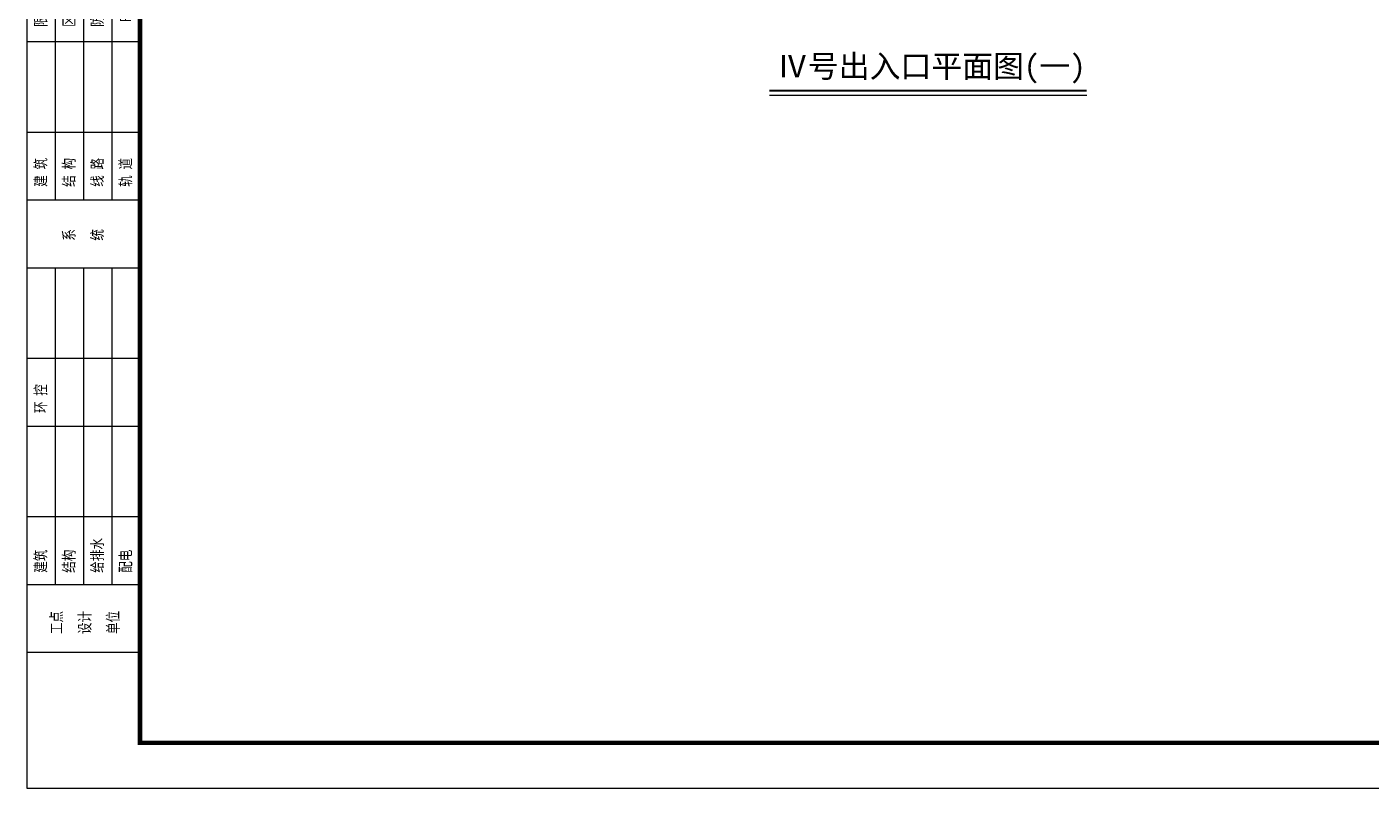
# Model space of a CAD drawing. Extents: x 4 to 13611208, y -605838 to 574722.
# Drawn here: x 13178590 to 13208290, y 405585 to 422413 of the extents above; entities that cross this region are included whole.
import ezdxf
from ezdxf.enums import TextEntityAlignment as Align

# ---------------------------------------------------------------- set-up
doc = ezdxf.new("R2010")
doc.units = 0
doc.header["$LTSCALE"] = 1000
doc.header["$MEASUREMENT"] = 0
doc.layers.add('0标记', color=1, linetype='Continuous', plot=False)
doc.layers.add('图框', color=7, linetype='Continuous')
doc.styles.add('宋体', font='')
doc.styles.add('宋体1', font='', dxfattribs={"width": 0.8})
doc.styles.get('宋体').set_extended_font_data('SimSun')
doc.styles.get('宋体1').set_extended_font_data('SimSun')

# ---------------------------------------------------------------- blocks, each defined once
blk = doc.blocks.new('hql')
at = {"color": 7}
for p, q in [((0, 41000), (2500, 41000)), ((625, 41000), (625, 13000)), ((1250, 41000), (1250, 13000)), ((1875, 41000), (1875, 13000)), ((0, 39000), (2500, 39000)), ((0, 37500), (2500, 37500)), ((0, 35500), (2500, 35500)), ((0, 34000), (2500, 34000)), ((0, 32000), (2500, 32000)), ((0, 30500), (2500, 30500)), ((0, 28500), (2500, 28500)), ((0, 27000), (2500, 27000)), ((0, 25000), (2500, 25000)), ((0, 23500), (2500, 23500)), ((0, 21500), (2500, 21500)), ((0, 20000), (2500, 20000)), ((0, 18000), (2500, 18000)), ((0, 16500), (2500, 16500)), ((0, 14500), (2500, 14500)), ((0, 13000), (2500, 13000)), ((0, 11500), (2500, 11500)), ((625, 11500), (625, 4500)), ((1250, 11500), (1250, 4500)), ((1875, 11500), (1875, 4500)), ((0, 9500), (2500, 9500)), ((0, 8000), (2500, 8000)), ((0, 6000), (2500, 6000)), ((0, 4500), (2500, 4500)), ((0, 3000), (2500, 3000))]:
    blk.add_line(p, q, dxfattribs=at)
at = {"color": 7, "style": '宋体1', "width": 0.75}
for s, p in [('隧道通风', (429, 37542)), ('控制中心', (1054, 37542)), ('地质', (1679, 37542)), ('EMCS', (2304, 37542)), ('气体灭火', (1054, 34042)), ('防淹门', (1679, 34042)), ('门禁', (429, 34042)), ('AFC', (2304, 34042)), ('集中供冷', (429, 30542)), ('主控系统', (1054, 30542)), ('车辆段', (2304, 30542)), ('人防', (1679, 30542)), ('电扶梯', (2304, 27042)), ('通信', (429, 27042)), ('信号', (1054, 27042)), ('防灾', (1679, 27042)), ('供电系统', (1054, 23542)), ('主变电站', (1679, 23542)), ('低压配电', (2304, 23542)), ('给排水', (429, 23542)), ('通风空调', (2304, 20042)), ('接地', (429, 20042)), ('接触网', (1054, 20042)), ('屏蔽门', (1679, 20042)), ('限 界', (429, 16825)), ('区 间', (1054, 16825)), ('防 水', (1679, 16825)), ('FAS', (2304, 16930)), ('建 筑', (429, 13289)), ('结 构', (1054, 13289)), ('线 路', (1679, 13289)), ('轨 道', (2304, 13289)), ('系', (1054, 12099)), ('统', (1679, 12099)), ('环 控', (429, 8289)), ('给排水', (1679, 4758)), ('建筑', (429, 4758)), ('结构', (1054, 4758)), ('配电', (2304, 4758)), ('工点', (778, 3403)), ('设计', (1403, 3403)), ('单位', (2028, 3403))]:
    blk.add_text(s, height=250, rotation=90, dxfattribs=at).set_placement(p)
blk = doc.blocks.new('图框框')
at = {"layer": '图框', "color": 1, "linetype": 'Continuous', "ltscale": 10}
blk.add_lwpolyline([(0, -42000), (59400, -42000), (59400, 0), (0, 0)], close=True, dxfattribs=at)

msp = doc.modelspace()

# ---------------------------------------------------------------- linework, layer by layer
msp.add_line((13194997, 420902.3), (13202007.9, 420902.3))
at = {"const_width": 50}
msp.add_lwpolyline([(13194997, 421002.3), (13202007.9, 421002.3)], dxfattribs=at)
at = {"layer": '图框', "color": 2}
msp.add_lwpolyline([(13178589.6, 405585), (13237989.6, 405585), (13237989.6, 447585), (13178589.6, 447585)], close=True, dxfattribs=at)
at = {"layer": '图框', "const_width": 100}
msp.add_lwpolyline([(13181089.6, 406585), (13236989.6, 406585), (13236989.6, 446585), (13181089.6, 446585)], close=True, dxfattribs=at)

# ---------------------------------------------------------------- block references
at = {"layer": '0标记'}
msp.add_blockref('图框框', (13178589.6, 447585), dxfattribs=at)
at = {"layer": '图框', "color": 1}
msp.add_blockref('hql', (13178589.6, 405587.5), dxfattribs=at)

# ---------------------------------------------------------------- texts
at = {"style": '宋体'}
msp.add_text('Ⅳ号出入口平面图(一)', height=500, dxfattribs=at).set_placement((13198571.9, 421544.2), align=Align.MIDDLE_CENTER)

doc.saveas('drawing.dxf')
